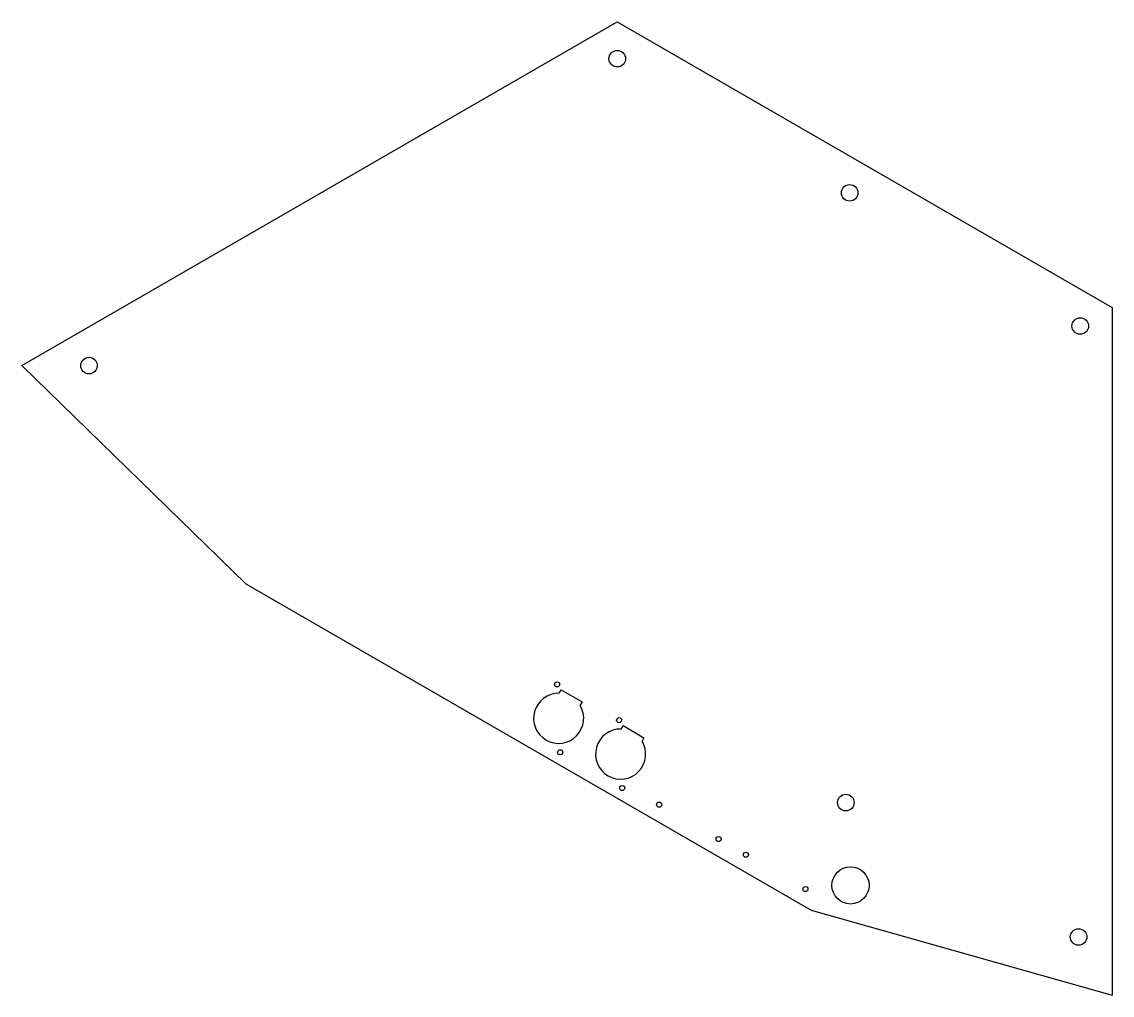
# Model space of a CAD drawing. Header units: millimetres. Extents: x -500 to -16, y -323 to 109.
import ezdxf

# ---------------------------------------------------------------- set-up
doc = ezdxf.new("R2010")
doc.units = ezdxf.units.MM
doc.layers.add('Sketch097', color=7, linetype='CONTINUOUS')

msp = doc.modelspace()

# ---------------------------------------------------------------- linework, layer by layer
at = {"layer": 'Sketch097'}
for p, q in [((-500.11, -43.9598, 25.4), (-235.86, 108.605, 25.4)), ((-235.86, 108.605, 25.4), (-16.2408, -18.1923, 25.4)), ((-16.2408, -18.1923, 25.4), (-16.2408, -323.322, 25.4)), ((-500.11, -43.9598, 25.4), (-400.691, -140.85, 25.4)), ((-400.691, -140.85, 25.4), (-149.86, -285.667, 25.4)), ((-261.621, -189.355, 25.4), (-260.749, -187.844, 25.4)), ((-260.749, -187.844, 25.4), (-251.51, -193.178, 25.4)), ((-251.51, -193.178, 25.4), (-252.382, -194.689, 25.4)), ((-234.125, -205.23, 25.4), (-233.252, -203.719, 25.4)), ((-233.252, -203.719, 25.4), (-224.014, -209.053, 25.4)), ((-224.014, -209.053, 25.4), (-224.886, -210.564, 25.4)), ((-149.86, -285.667, 25.4), (-16.2408, -323.322, 25.4))]:
    msp.add_line(p, q, dxfattribs=at)
for centre, radius in [((-235.86, 92.2388), 3.683), ((-132.747, 32.7063), 3.683), ((-30.4143, -26.3754), 3.683), ((-470.289, -43.9598), 3.683), ((-262.565, -185.402), 1.1303), ((-235.069, -201.277), 1.1303), ((-261.187, -215.527), 1.1303), ((-233.691, -231.402), 1.1303), ((-134.438, -237.864), 3.683), ((-217.275, -238.784), 1.1303), ((-190.879, -254.024), 1.1303), ((-178.78, -261.009), 1.1303), ((-132.371, -274.605), 8.255), ((-152.384, -276.249), 1.1303), ((-31.151, -297.496), 3.683)]:
    msp.add_circle(centre, radius, dxfattribs=at)
for centre in [(-261.876, -200.464, 25.4), (-234.38, -216.339, 25.4)]:
    msp.add_arc(centre, 11.1125, 88.6854, 31.3146, dxfattribs=at)

doc.saveas('drawing.dxf')
